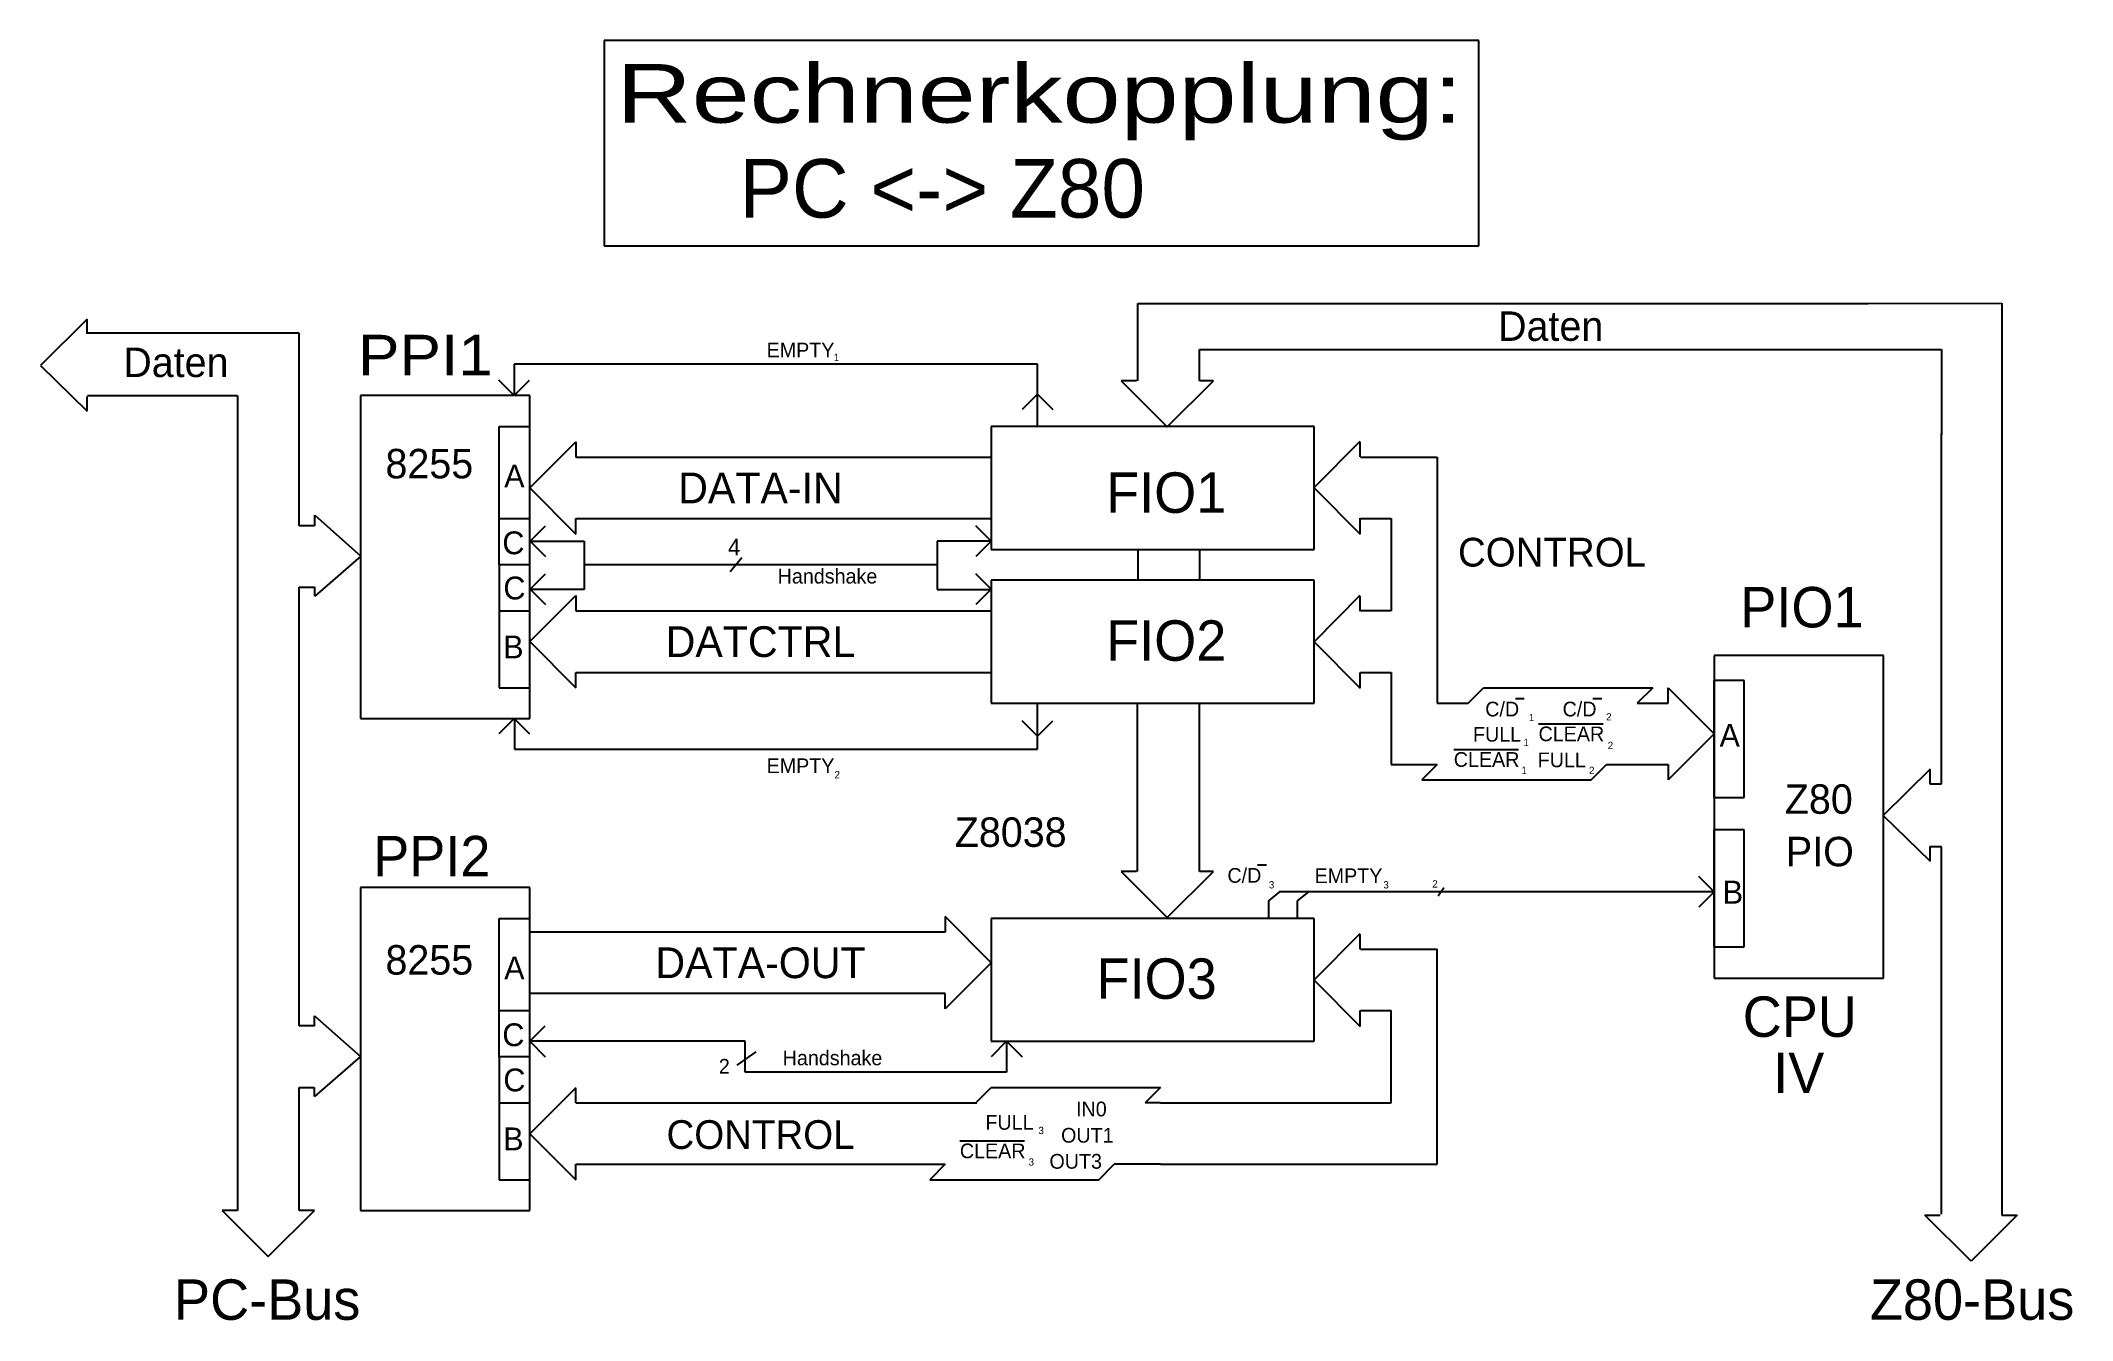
# Model space of a CAD drawing. Extents: x -8.8 to 17.7, y -5 to 11.6.
import ezdxf
from ezdxf.enums import TextEntityAlignment as Align

# ---------------------------------------------------------------- set-up
doc = ezdxf.new("R2010")
doc.units = 0
doc.layers.get('0').update_dxf_attribs({"color": 1, "linetype": 'CONTINUOUS'})
for name, color, linetype in [('CONTROL', 3, 'CONTINUOUS'), ('DATEN', 2, 'CONTINUOUS'), ('HANDSHAKE', 4, 'CONTINUOUS'), ('MENU', 1, 'CONTINUOUS')]:
    doc.layers.add(name, color=color, linetype=linetype)

# ---------------------------------------------------------------- blocks, each defined once
blk = doc.blocks.new('RECTANG')
at = {"color": 0}
for p, q in [((1, 1), (0, 1)), ((0, 1), (0, 0)), ((1, 0), (1, 1)), ((0, 0), (1, 0))]:
    blk.add_line(p, q, dxfattribs=at)

msp = doc.modelspace()

# ---------------------------------------------------------------- linework, layer by layer
at = {"color": 0}
for p, q in [((5.504, 7.191), (5.504, 8.201)), ((5.504, 8.201), (15, 8.2)), ((15, 8.2), (16.741, 8.203)), ((16.741, 8.203), (16.741, 6.935)), ((-8.153, 7.995), (-8.76, 7.392)), ((-8.153, 7.804), (-8.153, 7.995)), ((-8.151, 7.816), (-5.404, 7.816)), ((-5.404, 7.816), (-5.404, 6.99)), ((6.307, 7.601), (15, 7.6)), ((6.307, 7.194), (6.307, 7.601)), ((15, 7.6), (15.957, 7.599)), ((15.957, 7.599), (15.957, 6.492)), ((-8.76, 7.392), (-8.153, 6.799)), ((5.289, 7.194), (5.889, 6.594)), ((5.489, 7.194), (5.289, 7.194)), ((5.889, 6.594), (6.489, 7.194)), ((6.489, 7.194), (6.308, 7.194)), ((-8.153, 6.799), (-8.153, 6.99)), ((-8.151, 7.002), (-6.204, 7.002)), ((-6.2, 7), (-6.2, -3.6)), ((-5.4, 5.308), (-5.4, 7)), ((16.739, 6.94), (16.739, -3.66)), ((-2.8, 5.4), (-2.8, 6.6)), ((-2.8, 6.6), (-2.4, 6.6)), ((15.957, 1.948), (15.957, 6.508)), ((-5.201, 5.308), (-5.399, 5.308)), ((-5.195, 5.444), (-4.597, 4.914)), ((-5.195, 5.307), (-5.195, 5.444)), ((-2.8, 4.8), (-2.8, 5.4)), ((-2.8, 5.4), (-2.4, 5.4)), ((-4.597, 4.914), (-5.195, 4.392)), ((-2.4, 4.8), (-2.8, 4.8)), ((-2.8, 4.8), (-2.8, 4.2)), ((5.504, 5.007), (5.504, 4.597)), ((6.307, 5.007), (6.307, 4.597)), ((-5.4, -1.2), (-5.4, 4.51)), ((-5.4, 4.51), (-5.2, 4.51)), ((-5.195, 4.392), (-5.195, 4.512)), ((-2.8, 4.2), (-2.4, 4.2)), ((-2.8, 4.2), (-2.8, 3.2)), ((-2.8, 3.2), (-2.4, 3.2)), ((5.501, 0.809), (5.501, 2.996)), ((6.304, 2.996), (6.304, 0.809)), ((15.806, 2.139), (15.199, 1.536)), ((15.806, 1.948), (15.806, 2.139)), ((15.804, 1.948), (15.957, 1.948)), ((15.199, 1.536), (15.806, 0.943)), ((15.957, 1.129), (15.804, 1.129)), ((15.806, 0.943), (15.806, 1.134)), ((15.957, -3.65), (15.957, 1.129)), ((5.489, 0.811), (5.289, 0.811)), ((5.289, 0.811), (5.889, 0.211)), ((5.889, 0.211), (6.489, 0.811)), ((6.489, 0.811), (6.308, 0.811)), ((-2.8, 0.2), (-2.4, 0.2)), ((-2.8, -1), (-2.8, 0.2)), ((-2.8, -1), (-2.4, -1)), ((-2.8, -1.6), (-2.8, -1)), ((-5.202, -1.2), (-5.4, -1.2)), ((-5.202, -1.196), (-5.202, -1.2)), ((-5.201, -1.204), (-5.201, -1.067)), ((-5.201, -1.067), (-4.602, -1.597)), ((-4.602, -1.597), (-5.201, -2.119)), ((-2.8, -1.6), (-2.8, -2.2)), ((-2.4, -1.6), (-2.8, -1.6)), ((-5.4, -3.6), (-5.4, -2)), ((-5.4, -2), (-5.202, -2)), ((-5.201, -2.119), (-5.201, -1.999)), ((-2.8, -2.2), (-2.8, -3.2)), ((-2.8, -2.2), (-2.4, -2.2)), ((-2.8, -3.2), (-2.4, -3.2)), ((-6.2, -3.6), (-6.4, -3.6)), ((-6.4, -3.6), (-5.8, -4.2)), ((-5.8, -4.2), (-5.2, -3.6)), ((-5.2, -3.6), (-5.4, -3.6)), ((15.739, -3.66), (15.939, -3.66)), ((16.339, -4.26), (15.739, -3.66)), ((16.939, -3.66), (16.339, -4.26)), ((16.739, -3.66), (16.939, -3.66))]:
    msp.add_line(p, q, dxfattribs=at)
at = {"layer": 'CONTROL', "color": 0}
for p, q in [((4.2, 7.408), (-2.604, 7.408)), ((-2.604, 7.408), (-2.604, 6.998)), ((4.2, 6.609), (4.2, 7.408)), ((-2.603, 7.003), (-2.803, 7.203)), ((-2.603, 7.003), (-2.403, 7.203)), ((4.2, 7.018), (4, 6.818)), ((4.2, 7.018), (4.4, 6.818)), ((8.392, 6.405), (7.798, 5.805)), ((8.397, 6.202), (8.397, 6.399)), ((8.4, 6.2), (9.4, 6.2)), ((9.4, 6.2), (9.4, 3)), ((7.803, 5.798), (8.397, 5.198)), ((8.397, 5.198), (8.397, 5.405)), ((8.4, 5.4), (8.8, 5.4)), ((8.8, 5.4), (8.8, 4.2)), ((8.392, 4.4), (7.798, 3.799)), ((8.397, 4.197), (8.397, 4.393)), ((8.8, 4.2), (8.4, 4.2)), ((7.803, 3.793), (8.397, 3.193)), ((8.397, 3.193), (8.397, 3.4)), ((8.4, 3.4), (8.8, 3.4)), ((8.8, 3.4), (8.8, 2.2)), ((9.8, 3), (10, 3.2)), ((10, 3.2), (12.2, 3.2)), ((12.2, 3.2), (12, 3)), ((12.4, 3), (12.4, 3.2)), ((12.4, 3.2), (13, 2.6)), ((4.2, 2.4), (4.2, 3)), ((9.4, 3), (9.8, 3)), ((10.416, 3.061), (10.531, 3.061)), ((11.422, 3.061), (11.537, 3.061)), ((12, 3), (12.4, 3)), ((-2.603, 2.801), (-2.803, 2.601)), ((-2.603, 2.801), (-2.403, 2.601)), ((-2.6, 2.8), (-2.6, 2.4)), ((4.2, 2.57), (4, 2.77)), ((4.2, 2.57), (4.4, 2.77)), ((10.715, 2.731), (11.557, 2.731)), ((-2.6, 2.4), (4.2, 2.4)), ((9.614, 2.398), (10.456, 2.398)), ((13, 2.6), (12.4, 2)), ((8.8, 2.2), (9.4, 2.2)), ((9.4, 2.2), (9.2, 2)), ((11.4, 2), (11.6, 2.2)), ((11.6, 2.2), (12.4, 2.2)), ((12.4, 2.2), (12.4, 2)), ((9.2, 2), (11.4, 2)), ((7.064, 0.897), (7.178, 0.897)), ((7.349, 0.544), (7.204, 0.426)), ((12.996, 0.544), (7.349, 0.544)), ((7.723, 0.544), (7.578, 0.426)), ((9.409, 0.493), (9.485, 0.601)), ((13, 0.546), (12.8, 0.746)), ((13, 0.546), (12.8, 0.346)), ((7.204, 0.426), (7.204, 0.203)), ((7.578, 0.426), (7.578, 0.203)), ((8.392, 0), (7.798, -0.601)), ((8.397, -0.203), (8.397, -0.007)), ((8.4, -0.2), (9.4, -0.2)), ((9.4, -3), (9.4, -0.2)), ((7.803, -0.607), (8.397, -1.207)), ((8.397, -1.207), (8.397, -1)), ((8.4, -1), (8.8, -1)), ((8.8, -2.2), (8.8, -1)), ((-1.803, -2.003), (-2.398, -2.603)), ((-1.803, -2.2), (-1.803, -2.003)), ((3.4, -2.2), (3.6, -2)), ((3.6, -2), (5.8, -2)), ((5.8, -2), (5.6, -2.2)), ((-1.8, -2.2), (3.411, -2.2)), ((5.8, -2.2), (5.6, -2.2)), ((5.8, -2.2), (8.8, -2.2)), ((-2.398, -2.603), (-1.803, -3.204)), ((3.191, -2.694), (4.033, -2.694)), ((-1.803, -3.204), (-1.803, -2.997)), ((-1.8, -3), (3, -3)), ((3, -3), (2.8, -3.2)), ((5, -3.2), (5.2, -3)), ((5.8, -3), (5.2, -3)), ((5.8, -3), (9.4, -3)), ((2.8, -3.2), (5, -3.2))]:
    msp.add_line(p, q, dxfattribs=at)
at = {"layer": 'DATEN', "color": 0}
for p, q in [((-2.4, 5.8), (-1.8, 6.4)), ((-1.8, 6.4), (-1.8, 6.2)), ((-1.8, 6.2), (3.6, 6.2)), ((-2.4, 5.8), (-1.8, 5.2)), ((-1.8, 5.4), (3.6, 5.4)), ((-1.8, 5.2), (-1.8, 5.4)), ((-2.4, 3.8), (-1.8, 4.4)), ((-1.8, 4.4), (-1.8, 4.2)), ((-1.8, 4.2), (3.6, 4.2)), ((-2.4, 3.8), (-1.8, 3.2)), ((-1.8, 3.2), (-1.8, 3.4)), ((-1.8, 3.4), (3.6, 3.4)), ((3, 0.022), (-2.4, 0.022)), ((3, 0.222), (3, 0.022)), ((3.6, -0.378), (3, 0.222)), ((3.6, -0.378), (3, -0.978)), ((3, -0.778), (-2.4, -0.778)), ((3, -0.978), (3, -0.778))]:
    msp.add_line(p, q, dxfattribs=at)
at = {"layer": 'HANDSHAKE', "color": 0}
for p, q in [((-2.394, 5.108), (-2.194, 5.308)), ((3.6, 5.108), (3.4, 5.308)), ((-2.396, 5.109), (-1.692, 5.109)), ((-2.394, 5.108), (-2.194, 4.908)), ((-1.692, 5.109), (-1.692, 4.48)), ((3.603, 5.109), (2.898, 5.109)), ((2.898, 5.109), (2.898, 4.48)), ((3.6, 5.108), (3.4, 4.908)), ((-1.693, 4.803), (2.898, 4.803)), ((0.207, 4.713), (0.358, 4.893)), ((-2.394, 4.482), (-2.194, 4.682)), ((3.6, 4.482), (3.4, 4.682)), ((-1.692, 4.48), (-2.396, 4.48)), ((-2.394, 4.482), (-2.194, 4.282)), ((2.898, 4.48), (3.603, 4.48)), ((3.6, 4.482), (3.4, 4.282)), ((-2.4, -1.4), (-2.2, -1.2)), ((-2.4, -1.4), (-2.2, -1.6)), ((0.4, -1.4), (-2.4, -1.4)), ((0.298, -1.711), (0.543, -1.537)), ((0.4, -1.8), (0.4, -1.4)), ((3.8, -1.4), (3.6, -1.6)), ((3.8, -1.4), (3.8, -1.8)), ((3.8, -1.4), (4, -1.6)), ((3.8, -1.8), (0.4, -1.8))]:
    msp.add_line(p, q, dxfattribs=at)

# ---------------------------------------------------------------- block references
at = {"color": 0}
for p, xscale, yscale, zscale in [((-4.6, 2.8), 2.2, 4.2, 2.2), ((3.6, 5), 4.199999999999999, 1.6, 4.199999999999999), ((3.6, 3), 4.199999999999999, 1.6, 4.199999999999999), ((13, -0.58), 2.2, 4.2, 2.2), ((12.996, 1.772), 0.3924693348984256, 1.52227355774262, 0.3924693348984256), ((12.996, -0.171), 0.3924693348984256, 1.52227355774262, 0.3924693348984256), ((-4.6, -3.6), 2.2, 4.2, 2.2), ((3.6, -1.4), 4.199999999999999, 1.6, 4.199999999999999)]:
    msp.add_blockref('RECTANG', p, dxfattribs=dict(at, xscale=xscale, yscale=yscale, zscale=zscale))
at = {"layer": 'MENU', "color": 0, "xscale": 11.37516688918558, "yscale": 2.671023022249546, "zscale": 11.37516688918558}
msp.add_blockref('RECTANG', (-1.434, 8.948), dxfattribs=at)

# ---------------------------------------------------------------- texts
at = {"color": 0}
for s, height, p in [('Daten', 0.3835, (10.874, 7.713)), ('Daten', 0.3835, (-7.001, 7.242)), ('8255', 0.3835, (-3.706, 5.924)), ('A', 0.297, (-2.6, 5.806)), ('FIO1', 0.526, (5.875, 5.476)), ('C', 0.297, (-2.613, 4.937)), ('C', 0.297, (-2.6, 4.349)), ('PIO1', 0.526, (14.141, 3.985)), ('FIO2', 0.526, (5.875, 3.551)), ('B', 0.297, (-2.613, 3.582)), ('A', 0.297, (13.202, 2.432)), ('Z80', 0.3835, (14.36, 1.56)), ('Z8038', 0.3835, (3.853, 1.13)), ('PIO', 0.3835, (14.374, 0.877)), ('8255', 0.3835, (-3.706, -0.532)), ('A', 0.297, (-2.6, -0.594)), ('FIO3', 0.526, (5.75, -0.847)), ('CPU', 0.526, (14.113, -1.342)), ('C', 0.297, (-2.613, -1.463)), ('IV', 0.526, (14.099, -2.073)), ('C', 0.297, (-2.6, -2.051)), ('B', 0.297, (-2.613, -2.818)), ('PC-Bus', 0.526, (-5.814, -5.023)), ('Z80-Bus', 0.526, (16.353, -5.023))]:
    msp.add_text(s, height=height, dxfattribs=at).set_placement(p, align=Align.CENTER)
msp.add_text('PPI1', height=0.526, dxfattribs=at).set_placement((-4.633, 7.266), (-2.88, 7.266), align=Align.ALIGNED)
for s, height, p in [('PPI2', 0.526, (-4.436, 0.747)), ('B', 0.301, (13.108, 0.39))]:
    msp.add_text(s, height=height, dxfattribs=at).set_placement(p)
at = {"layer": 'CONTROL', "color": 0}
for s, height, p in [('EMPTY', 0.1914, (1.12, 7.497)), ('EMPTY', 0.1914, (1.12, 2.089)), ('EMPTY', 0.1914, (8.245, 0.658)), ('CONTROL', 0.3739, (0.6, -2.8))]:
    msp.add_text(s, height=height, dxfattribs=at).set_placement(p, align=Align.CENTER)
for s, height, p in [('1', 0.0946, (1.553, 7.45)), ('CONTROL', 0.3739, (9.669, 4.777)), ('C/D', 0.1914, (10.023, 2.827)), ('C/D', 0.1914, (11.029, 2.827)), ('FULL', 0.1914, (9.864, 2.499)), ('1', 0.0946, (10.589, 2.766)), ('CLEAR', 0.1914, (10.716, 2.504)), ('2', 0.0946, (11.595, 2.774)), ('1', 0.0946, (10.52, 2.441)), ('2', 0.0946, (11.616, 2.403)), ('2', 0.0946, (1.563, 2.021)), ('CLEAR', 0.1914, (9.614, 2.171)), ('1', 0.0946, (10.494, 2.078)), ('FULL', 0.1914, (10.705, 2.166)), ('2', 0.0946, (11.373, 2.078)), ('C/D', 0.1914, (6.671, 0.663)), ('3', 0.0946, (7.21, 0.589)), ('3', 0.0946, (8.699, 0.589)), ('2', 0.0946, (9.334, 0.601)), ('FULL', 0.1914, (3.524, -2.55)), ('IN0', 0.1914, (4.703, -2.376)), ('3', 0.0946, (4.214, -2.607)), ('OUT1', 0.1914, (4.508, -2.718)), ('CLEAR', 0.1914, (3.192, -2.921)), ('OUT3', 0.1914, (4.357, -3.057)), ('3', 0.0946, (4.086, -3.017))]:
    msp.add_text(s, height=height, dxfattribs=at).set_placement(p)
at = {"layer": 'DATEN', "color": 0}
for s, p in [('DATA-IN', (0.6, 5.6)), ('DATCTRL', (0.6, 3.6)), ('DATA-OUT', (0.6, -0.578))]:
    msp.add_text(s, height=0.4, dxfattribs=at).set_placement(p, align=Align.CENTER)
at = {"layer": 'HANDSHAKE', "color": 0}
msp.add_text('4', height=0.216, dxfattribs=at).set_placement((0.178, 4.923))
for s, height, p in [('Handshake', 0.1914, (1.471, 4.556)), ('Handshake', 0.1914, (1.536, -1.711)), ('2', 0.191, (0.13, -1.82))]:
    msp.add_text(s, height=height, dxfattribs=at).set_placement(p, align=Align.CENTER)
at = {"layer": 'MENU', "color": 0}
msp.add_text('Rechnerkopplung:', height=0.76247, dxfattribs=at).set_placement((-1.273, 10.551), (9.728, 10.551), align=Align.ALIGNED)
msp.add_text('PC <-> Z80', height=0.7625, dxfattribs=at).set_placement((0.329, 9.316))

doc.saveas('drawing.dxf')
